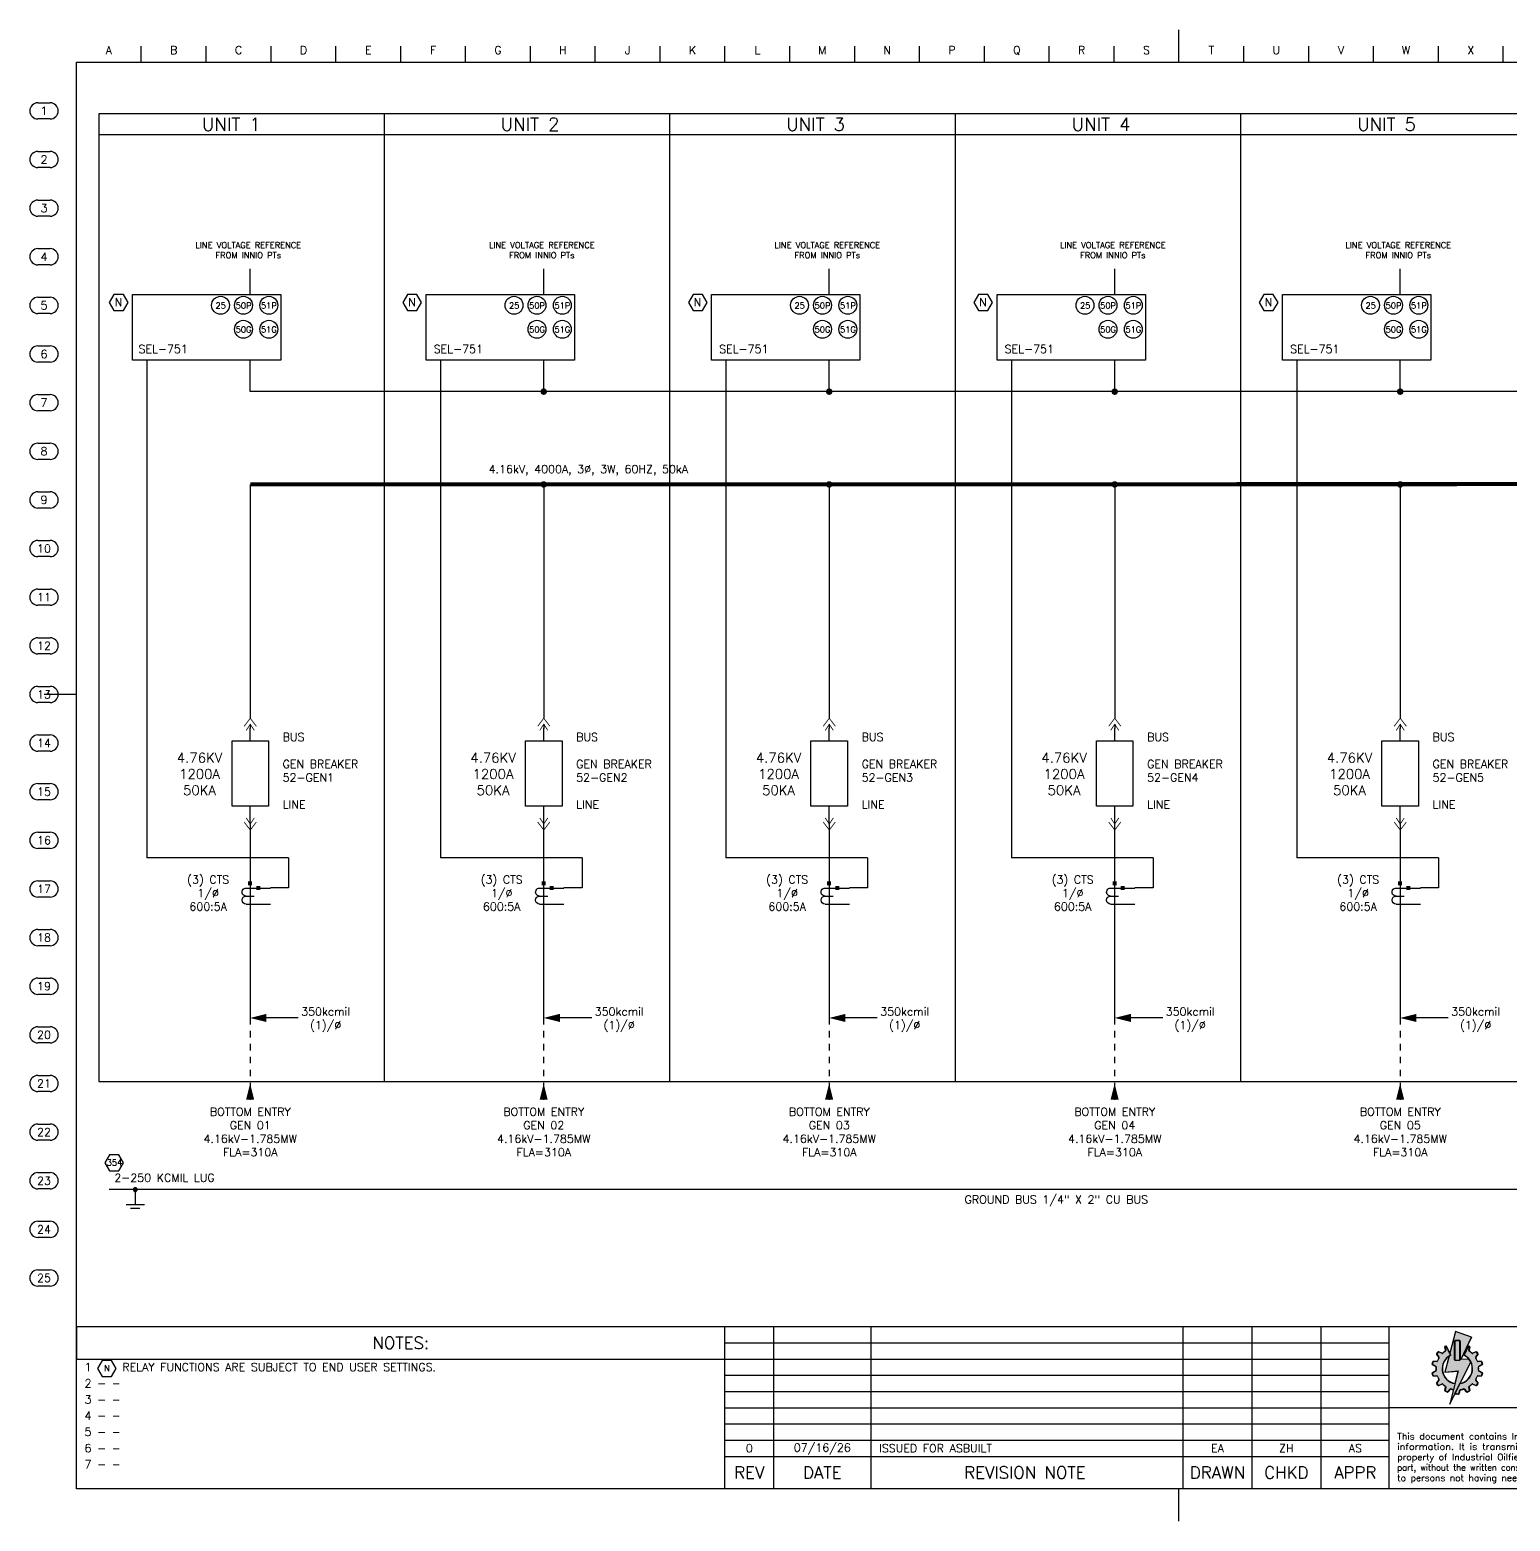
# Model space of a CAD drawing. Header units: inches. Extents: x -0.7 to 34.5, y -0.5 to 22.5.
# Drawn here: x -0.72 to 22.11, y -0.5 to 22.5 of the extents above; entities that cross this region are included whole.
import ezdxf
from ezdxf.enums import TextEntityAlignment as Align

# ---------------------------------------------------------------- set-up
doc = ezdxf.new("R2010")
doc.units = ezdxf.units.IN
doc.header["$MEASUREMENT"] = 0
doc.linetypes.add('HIDDEN', pattern=[0.375, 0.25, -0.125])
for name, color, linetype in [('BM', 5, 'Continuous'), ('INFORBORDER', 3, 'Continuous'), ('OBJ', 3, 'Continuous'), ('SYMS', 7, 'Continuous'), ('TEXT', 3, 'Continuous'), ('TEXT2', 8, 'Continuous'), ('WIRES', 7, 'Continuous')]:
    doc.layers.add(name, color=color, linetype=linetype)
doc.styles.get("Standard").update_dxf_attribs({"font": 'ROMANS.SHX'})
doc.styles.add('TITLEBLK', font='romans.shx')
doc.styles.add('WD', font='txt')

# ---------------------------------------------------------------- blocks, each defined once
blk = doc.blocks.new('NOTES')
at = {"layer": 'TEXT', "color": 8}
for tag, p in [('NOTE1', (0.55, -0.686)), ('NOTE2', (0.55, -0.936)), ('NOTE3', (0.55, -1.186)), ('NOTE4', (0.55, -1.436)), ('NOTE5', (0.55, -1.686)), ('NOTE6', (0.55, -1.936)), ('NOTE7', (0.55, -2.186))]:
    blk.add_attdef(tag, text='', height=0.125, dxfattribs=at).set_placement(p, align=Align.MIDDLE)
blk = doc.blocks.new('IOM_TITLE_BLOCK_BORDER')
at = {"layer": 'INFORBORDER', "color": 5}
for p, q in [((17, 22), (17, 22.5)), ((1, 22), (1, 22.25)), ((2, 22), (2, 22.25)), ((3, 22), (3, 22.25)), ((4, 22), (4, 22.25)), ((5, 22), (5, 22.25)), ((6, 22), (6, 22.25)), ((7, 22), (7, 22.25)), ((8, 22), (8, 22.25)), ((9, 22), (9, 22.25)), ((10, 22), (10, 22.25)), ((11, 22), (11, 22.25)), ((12, 22), (12, 22.25)), ((13, 22), (13, 22.25)), ((14, 22), (14, 22.25)), ((15, 22), (15, 22.25)), ((16, 22), (16, 22.25)), ((18, 22), (18, 22.25)), ((19, 22), (19, 22.25)), ((20, 22), (20, 22.25)), ((21, 22), (21, 22.25)), ((22, 22), (22, 22.25)), ((23, 22), (23, 22.25)), ((24, 22), (24, 22.25)), ((25, 22), (25, 22.25)), ((26, 22), (26, 22.25)), ((27, 22), (27, 22.25)), ((28, 22), (28, 22.25)), ((29, 22), (29, 22.25)), ((30, 22), (30, 22.25)), ((31, 22), (31, 22.25)), ((32, 22), (32, 22.25)), ((33, 22), (33, 22.25)), ((0, 0), (0, 22)), ((0, 22), (34, 22)), ((34, 22), (34, 0)), ((0, 12.25), (-0.5, 12.25)), ((34.5, 12.25), (34, 12.25)), ((34, 0), (0, 0)), ((17, -0.5), (17, 0))]:
    blk.add_line(p, q, dxfattribs=at)
at = {"color": 7, "ltscale": 0.2}
for s, p in [('A', (0.5, 22.125)), ('B', (1.5, 22.125)), ('C', (2.5, 22.125)), ('D', (3.5, 22.125)), ('E', (4.5, 22.125)), ('F', (5.5, 22.125)), ('G', (6.5, 22.125)), ('H', (7.5, 22.125)), ('J', (8.5, 22.125)), ('K', (9.5, 22.125)), ('L', (10.5, 22.125)), ('M', (11.5, 22.125)), ('N', (12.5, 22.125)), ('P', (13.5, 22.125)), ('Q', (14.5, 22.125)), ('R', (15.5, 22.125)), ('S', (16.5, 22.125)), ('T', (17.5, 22.125)), ('U', (18.5, 22.125)), ('V', (19.5, 22.125)), ('W', (20.5, 22.125)), ('X', (21.5, 22.125)), ('Y', (22.5, 22.125)), ('Z', (23.5, 22.125)), ('AA', (24.5, 22.125)), ('AB', (25.5, 22.125)), ('AC', (26.5, 22.125)), ('AD', (27.5, 22.125)), ('AE', (28.5, 22.125)), ('AF', (29.5, 22.125)), ('AG', (30.5, 22.125)), ('AH', (31.5, 22.125)), ('AJ', (32.5, 22.125)), ('AK', (33.5, 22.125))]:
    blk.add_text(s, height=0.125, dxfattribs=at).set_placement(p, align=Align.CENTER)
blk = doc.blocks.new('A$Cb4c55d7e')
at = {"ltscale": 0.2}
h = blk.add_hatch(color=9, dxfattribs=at)
h.dxf.hatch_style = 1
h.paths.add_polyline_path([(0.282, 0.758), (0.215, 0.898), (0.203, 0.892, 0.339454), (0.199, 0.884), (0.209, 0.832, -0.298347), (0.203, 0.818, 0.037598), (0.165, 0.787, -0.298347), (0.15, 0.785), (0.101, 0.806, 0.339454), (0.093, 0.804), (0.072, 0.778, 0.339454), (0.072, 0.77), (0.104, 0.727, -0.298347), (0.105, 0.711, 0.037598), (0.083, 0.667, -0.298347), (0.071, 0.658), (0.018, 0.656, 0.339454), (0.011, 0.651), (0.004, 0.618, 0.339454), (0.007, 0.611), (0.054, 0.586, -0.298347), (0.062, 0.573, 0.037598), (0.062, 0.524, -0.298347), (0.054, 0.51), (0.007, 0.485, 0.339454), (0.004, 0.478), (0.011, 0.445, 0.339454), (0.018, 0.44), (0.071, 0.438, -0.298347), (0.083, 0.429, 0.037598), (0.105, 0.385, -0.298347), (0.104, 0.37), (0.072, 0.327, 0.339454), (0.072, 0.318), (0.093, 0.292, 0.339454), (0.101, 0.29), (0.15, 0.311, -0.298347), (0.165, 0.309, 0.037598), (0.203, 0.278, -0.298347), (0.209, 0.264), (0.199, 0.212, 0.339454), (0.203, 0.204), (0.233, 0.19, 0.339454), (0.241, 0.192), (0.276, 0.232, -0.298347), (0.291, 0.236, 0.028018), (0.326, 0.227), (0.338, 0.272), (0.349, 0.317, -0.726415)])
h.paths.add_polyline_path([(0.426, 0.973, 0.414214), (0.42, 0.98), (0.355, 0.98, 0.414214), (0.348, 0.973), (0.348, 0.685, 0.414214), (0.355, 0.678), (0.42, 0.678, 0.414214), (0.426, 0.685)])
at = {"ltscale": 0.2, "true_color": 0xffe52b}
h = blk.add_hatch(color=2, dxfattribs=at)
h.dxf.hatch_style = 1
h.paths.add_polyline_path([(0.606, 1.032), (0.36, 1.122), (0.272, 0.788), (0.287, 0.756, 0.035268), (0.259, 0.74), (0.194, 0.496), (0.398, 0.513), (0.27, 0.001), (0.594, 0.652, 0.047663), (0.57, 0.689), (0.444, 0.696)])
h.paths.add_polyline_path([(0.43, 0.973), (0.43, 0.685, -0.414214), (0.42, 0.675), (0.355, 0.675, -0.414214), (0.344, 0.685), (0.344, 0.973, -0.414214), (0.355, 0.984), (0.42, 0.984, -0.414214)], flags=16)
h.paths.add_polyline_path([(0.426, 0.973), (0.426, 0.685, -0.414214), (0.42, 0.678), (0.355, 0.678, -0.414214), (0.348, 0.685), (0.348, 0.973, -0.414214), (0.355, 0.98), (0.42, 0.98, -0.414214)], flags=0)
at = {"ltscale": 0.2}
h = blk.add_hatch(color=9, dxfattribs=at)
h.dxf.hatch_style = 1
h.paths.add_polyline_path([(0.428, 0.317), (0.359, 0.18), (0.364, 0.164, 0.339454), (0.37, 0.159), (0.404, 0.159, 0.339454), (0.411, 0.164), (0.424, 0.215, -0.298347), (0.436, 0.225, 0.037598), (0.484, 0.236, -0.298347), (0.498, 0.232), (0.533, 0.192, 0.339454), (0.541, 0.19), (0.571, 0.204, 0.339454), (0.575, 0.212), (0.565, 0.264, -0.298347), (0.571, 0.278, 0.037598), (0.609, 0.309, -0.298347), (0.624, 0.311), (0.673, 0.29, 0.339454), (0.681, 0.292), (0.702, 0.318, 0.339454), (0.702, 0.327), (0.671, 0.37, -0.298347), (0.67, 0.385, 0.037598), (0.691, 0.429, -0.298347), (0.703, 0.438), (0.757, 0.44, 0.339454), (0.763, 0.445), (0.771, 0.478, 0.339454), (0.767, 0.485), (0.72, 0.51, -0.298347), (0.713, 0.524, 0.037598), (0.713, 0.573, -0.298347), (0.72, 0.586), (0.767, 0.611, 0.339454), (0.771, 0.618), (0.763, 0.651, 0.339454), (0.757, 0.656), (0.703, 0.658, -0.298347), (0.691, 0.667, 0.037598), (0.67, 0.711, -0.298347), (0.671, 0.727), (0.702, 0.77, 0.339454), (0.702, 0.778), (0.681, 0.804, 0.339454), (0.673, 0.806), (0.624, 0.785, -0.298347), (0.609, 0.787, 0.037598), (0.571, 0.818, -0.298347), (0.565, 0.832), (0.575, 0.884, 0.339454), (0.571, 0.892), (0.559, 0.898), (0.492, 0.758, -0.723256)])
at = {"color": 7, "linetype": 'Continuous', "lineweight": 25}
for p, q in [((0.359, 1.119), (0.271, 0.789)), ((0.36, 1.122), (0.272, 0.788)), ((0.344, 0.685), (0.344, 0.973)), ((0.344, 0.973), (0.348, 0.973)), ((0.348, 0.973), (0.348, 0.685)), ((0.355, 0.984), (0.355, 0.98)), ((0.355, 0.984), (0.42, 0.984)), ((0.42, 0.98), (0.355, 0.98)), ((0.36, 1.122), (0.359, 1.119)), ((0.606, 1.032), (0.36, 1.122)), ((0.42, 0.984), (0.42, 0.98)), ((0.426, 0.685), (0.426, 0.973)), ((0.43, 0.973), (0.426, 0.973)), ((0.43, 0.973), (0.43, 0.685)), ((0.444, 0.696), (0.606, 1.032)), ((0.445, 0.696), (0.605, 1.029)), ((0.606, 1.032), (0.605, 1.029)), ((0.069, 0.78), (0.09, 0.806)), ((0.069, 0.78), (0.072, 0.778)), ((0.069, 0.767), (0.072, 0.77)), ((0.101, 0.724), (0.069, 0.767)), ((0.093, 0.804), (0.072, 0.778)), ((0.072, 0.77), (0.104, 0.727)), ((0.09, 0.806), (0.093, 0.804)), ((0.103, 0.809), (0.101, 0.806)), ((0.15, 0.785), (0.101, 0.806)), ((0.101, 0.724), (0.104, 0.727)), ((0.102, 0.713), (0.105, 0.711)), ((0.103, 0.809), (0.152, 0.788)), ((0.152, 0.788), (0.15, 0.785)), ((0.163, 0.79), (0.165, 0.787)), ((0.258, 0.74), (0.193, 0.493)), ((0.259, 0.74), (0.194, 0.496)), ((0.206, 0.831), (0.196, 0.884)), ((0.196, 0.884), (0.199, 0.884)), ((0.199, 0.884), (0.209, 0.832)), ((0.201, 0.895), (0.217, 0.902)), ((0.201, 0.895), (0.203, 0.892)), ((0.201, 0.821), (0.203, 0.818)), ((0.215, 0.898), (0.203, 0.892)), ((0.206, 0.831), (0.209, 0.832)), ((0.217, 0.902), (0.215, 0.898)), ((0.282, 0.758), (0.215, 0.898)), ((0.217, 0.902), (0.287, 0.756)), ((0.57, 0.689), (0.444, 0.696)), ((0.487, 0.756), (0.558, 0.902)), ((0.559, 0.898), (0.492, 0.758)), ((0.558, 0.902), (0.573, 0.895)), ((0.558, 0.902), (0.559, 0.898)), ((0.571, 0.892), (0.559, 0.898)), ((0.565, 0.832), (0.575, 0.884)), ((0.565, 0.832), (0.569, 0.831)), ((0.579, 0.884), (0.569, 0.831)), ((0.573, 0.895), (0.571, 0.892)), ((0.571, 0.818), (0.573, 0.821)), ((0.579, 0.884), (0.575, 0.884)), ((0.609, 0.787), (0.612, 0.79)), ((0.623, 0.788), (0.672, 0.809)), ((0.624, 0.785), (0.623, 0.788)), ((0.673, 0.806), (0.624, 0.785)), ((0.67, 0.711), (0.673, 0.713)), ((0.671, 0.727), (0.702, 0.77)), ((0.671, 0.727), (0.673, 0.724)), ((0.673, 0.806), (0.672, 0.809)), ((0.705, 0.767), (0.673, 0.724)), ((0.681, 0.804), (0.684, 0.806)), ((0.702, 0.778), (0.681, 0.804)), ((0.684, 0.806), (0.705, 0.78)), ((0.702, 0.778), (0.705, 0.78)), ((0.702, 0.77), (0.705, 0.767)), ((0, 0.619), (0.008, 0.652)), ((0, 0.619), (0.004, 0.618)), ((0, 0.477), (0.004, 0.478)), ((0.008, 0.444), (0, 0.477)), ((0.011, 0.651), (0.004, 0.618)), ((0.004, 0.478), (0.011, 0.445)), ((0.005, 0.608), (0.007, 0.611)), ((0.053, 0.583), (0.005, 0.608)), ((0.005, 0.488), (0.053, 0.513)), ((0.005, 0.488), (0.007, 0.485)), ((0.007, 0.611), (0.054, 0.586)), ((0.054, 0.51), (0.007, 0.485)), ((0.008, 0.652), (0.011, 0.651)), ((0.017, 0.66), (0.071, 0.662)), ((0.017, 0.66), (0.018, 0.656)), ((0.071, 0.658), (0.018, 0.656)), ((0.053, 0.583), (0.054, 0.586)), ((0.053, 0.513), (0.054, 0.51)), ((0.058, 0.573), (0.062, 0.573)), ((0.058, 0.523), (0.062, 0.524)), ((0.071, 0.662), (0.071, 0.658)), ((0.08, 0.669), (0.083, 0.667)), ((0.193, 0.493), (0.397, 0.509)), ((0.194, 0.496), (0.193, 0.493)), ((0.194, 0.496), (0.398, 0.513)), ((0.27, 0.001), (0.594, 0.652)), ((0.398, 0.513), (0.27, 0.001)), ((0.348, 0.685), (0.344, 0.685)), ((0.397, 0.509), (0.349, 0.32)), ((0.355, 0.678), (0.42, 0.678)), ((0.355, 0.678), (0.355, 0.675)), ((0.42, 0.675), (0.355, 0.675)), ((0.398, 0.513), (0.397, 0.509)), ((0.42, 0.678), (0.42, 0.675)), ((0.426, 0.685), (0.43, 0.685)), ((0.43, 0.321), (0.594, 0.651)), ((0.691, 0.667), (0.694, 0.669)), ((0.703, 0.658), (0.704, 0.662)), ((0.757, 0.656), (0.703, 0.658)), ((0.704, 0.662), (0.757, 0.66)), ((0.713, 0.573), (0.716, 0.573)), ((0.713, 0.524), (0.716, 0.523)), ((0.72, 0.586), (0.767, 0.611)), ((0.72, 0.586), (0.722, 0.583)), ((0.72, 0.51), (0.722, 0.513)), ((0.767, 0.485), (0.72, 0.51)), ((0.769, 0.608), (0.722, 0.583)), ((0.722, 0.513), (0.769, 0.488)), ((0.757, 0.656), (0.757, 0.66)), ((0.763, 0.651), (0.767, 0.652)), ((0.771, 0.618), (0.763, 0.651)), ((0.763, 0.445), (0.771, 0.478)), ((0.767, 0.652), (0.774, 0.619)), ((0.767, 0.611), (0.769, 0.608)), ((0.767, 0.485), (0.769, 0.488)), ((0.774, 0.477), (0.767, 0.444)), ((0.771, 0.618), (0.774, 0.619)), ((0.771, 0.478), (0.774, 0.477)), ((0.008, 0.444), (0.011, 0.445)), ((0.017, 0.436), (0.018, 0.44)), ((0.071, 0.434), (0.017, 0.436)), ((0.018, 0.44), (0.071, 0.438)), ((0.069, 0.329), (0.101, 0.372)), ((0.069, 0.329), (0.072, 0.327)), ((0.069, 0.316), (0.072, 0.318)), ((0.09, 0.29), (0.069, 0.316)), ((0.071, 0.434), (0.071, 0.438)), ((0.104, 0.37), (0.072, 0.327)), ((0.072, 0.318), (0.093, 0.292)), ((0.08, 0.428), (0.083, 0.429)), ((0.09, 0.29), (0.093, 0.292)), ((0.101, 0.372), (0.104, 0.37)), ((0.101, 0.29), (0.15, 0.311)), ((0.103, 0.287), (0.101, 0.29)), ((0.102, 0.383), (0.105, 0.385)), ((0.152, 0.308), (0.103, 0.287)), ((0.152, 0.308), (0.15, 0.311)), ((0.163, 0.306), (0.165, 0.309)), ((0.196, 0.212), (0.206, 0.265)), ((0.209, 0.264), (0.199, 0.212)), ((0.201, 0.275), (0.203, 0.278)), ((0.206, 0.265), (0.209, 0.264)), ((0.241, 0.192), (0.276, 0.232)), ((0.27, 0), (0.428, 0.317)), ((0.338, 0.272), (0.27, 0)), ((0.279, 0.23), (0.276, 0.232)), ((0.29, 0.233), (0.291, 0.236)), ((0.484, 0.236), (0.485, 0.233)), ((0.498, 0.232), (0.495, 0.23)), ((0.498, 0.232), (0.533, 0.192)), ((0.565, 0.264), (0.569, 0.265)), ((0.575, 0.212), (0.565, 0.264)), ((0.569, 0.265), (0.579, 0.212)), ((0.571, 0.278), (0.573, 0.275)), ((0.609, 0.309), (0.612, 0.306)), ((0.624, 0.311), (0.623, 0.308)), ((0.672, 0.287), (0.623, 0.308)), ((0.624, 0.311), (0.673, 0.29)), ((0.67, 0.385), (0.673, 0.383)), ((0.671, 0.37), (0.673, 0.372)), ((0.702, 0.327), (0.671, 0.37)), ((0.673, 0.372), (0.705, 0.329)), ((0.681, 0.292), (0.702, 0.318)), ((0.681, 0.292), (0.684, 0.29)), ((0.705, 0.316), (0.684, 0.29)), ((0.691, 0.429), (0.694, 0.428)), ((0.702, 0.327), (0.705, 0.329)), ((0.702, 0.318), (0.705, 0.316)), ((0.703, 0.438), (0.757, 0.44)), ((0.703, 0.438), (0.704, 0.434)), ((0.757, 0.436), (0.704, 0.434)), ((0.757, 0.44), (0.757, 0.436)), ((0.763, 0.445), (0.767, 0.444)), ((0.196, 0.212), (0.199, 0.212)), ((0.201, 0.201), (0.203, 0.204)), ((0.232, 0.187), (0.201, 0.201)), ((0.203, 0.204), (0.233, 0.19)), ((0.232, 0.187), (0.233, 0.19)), ((0.244, 0.189), (0.241, 0.192)), ((0.279, 0.23), (0.244, 0.189)), ((0.36, 0.163), (0.357, 0.175)), ((0.359, 0.18), (0.364, 0.164)), ((0.364, 0.164), (0.36, 0.163)), ((0.37, 0.159), (0.37, 0.155)), ((0.37, 0.159), (0.404, 0.159)), ((0.404, 0.155), (0.37, 0.155)), ((0.404, 0.159), (0.404, 0.155)), ((0.411, 0.164), (0.424, 0.215)), ((0.411, 0.164), (0.414, 0.163)), ((0.428, 0.214), (0.414, 0.163)), ((0.424, 0.215), (0.428, 0.214)), ((0.53, 0.189), (0.495, 0.23)), ((0.533, 0.192), (0.53, 0.189)), ((0.541, 0.19), (0.571, 0.204)), ((0.541, 0.19), (0.543, 0.187)), ((0.573, 0.201), (0.543, 0.187)), ((0.571, 0.204), (0.573, 0.201)), ((0.575, 0.212), (0.579, 0.212))]:
    blk.add_line(p, q, dxfattribs=at)
at = {"color": 7, "ltscale": 0.2}
blk.add_line((0.436, 0.225), (0.436, 0.222), dxfattribs=at)
at = {"color": 7, "linetype": 'Continuous', "lineweight": 25}
for centre, radius, start, end in [((0.355, 0.973), 0.0103, 90, 180), ((0.355, 0.973), 0.00679, 90, 180), ((0.42, 0.973), 0.0103, 0, 90), ((0.42, 0.973), 0.00679, 0, 90), ((0.077, 0.774), 0.0103, 141.4286, 216.4286), ((0.077, 0.774), 0.00679, 141.4286, 216.4286), ((0.387, 0.548), 0.33, 149.9794, 158.5921), ((0.387, 0.548), 0.326, 149.9794, 158.5921), ((0.098, 0.8), 0.0103, 66.4286, 141.4286), ((0.098, 0.8), 0.00679, 66.4286, 141.4286), ((0.093, 0.718), 0.0103, 329.9794, 36.4286), ((0.093, 0.718), 0.0138, 329.9794, 36.4286), ((0.156, 0.797), 0.0138, 246.4286, 312.8778), ((0.156, 0.797), 0.0103, 246.4286, 312.8778), ((0.387, 0.548), 0.234, 116.5742, 260.5503), ((0.387, 0.548), 0.231, 115.7143, 260.6066), ((0.387, 0.548), 0.33, 124.2651, 132.8778), ((0.387, 0.548), 0.326, 124.2651, 132.8778), ((0.206, 0.886), 0.0103, 115.7143, 190.7143), ((0.206, 0.886), 0.00679, 115.7143, 190.7143), ((0.196, 0.829), 0.0103, 304.2651, 10.7143), ((0.196, 0.829), 0.0138, 304.2651, 10.7143), ((0.387, 0.548), 0.234, 279.9196, 63.4258), ((0.387, 0.548), 0.231, 280.5916, 64.2857), ((0.579, 0.829), 0.0138, 169.2857, 235.7349), ((0.579, 0.829), 0.0103, 169.2857, 235.7349), ((0.568, 0.886), 0.00679, 349.2857, 64.2857), ((0.387, 0.548), 0.326, 47.1222, 55.7349), ((0.568, 0.886), 0.0103, 349.2857, 64.2857), ((0.387, 0.548), 0.33, 47.1222, 55.7349), ((0.619, 0.797), 0.0138, 227.1222, 293.5714), ((0.619, 0.797), 0.0103, 227.1222, 293.5714), ((0.682, 0.718), 0.0138, 143.5714, 210.0206), ((0.387, 0.548), 0.326, 21.4079, 30.0206), ((0.682, 0.718), 0.0103, 143.5714, 210.0206), ((0.676, 0.8), 0.0103, 38.5714, 113.5714), ((0.676, 0.8), 0.00679, 38.5714, 113.5714), ((0.387, 0.548), 0.33, 21.4079, 30.0206), ((0.697, 0.774), 0.00679, 323.5714, 38.5714), ((0.697, 0.774), 0.0103, 323.5714, 38.5714), ((0.01, 0.617), 0.0103, 167.1429, 242.1429), ((0.01, 0.479), 0.0103, 117.8571, 192.8571), ((0.01, 0.617), 0.00679, 167.1429, 242.1429), ((0.01, 0.479), 0.00679, 117.8571, 192.8571), ((0.018, 0.65), 0.0103, 92.1429, 167.1429), ((0.018, 0.65), 0.00679, 92.1429, 167.1429), ((0.048, 0.574), 0.0103, 355.6936, 62.1429), ((0.048, 0.523), 0.0103, 297.8571, 4.3064), ((0.048, 0.574), 0.0138, 355.6936, 62.1429), ((0.048, 0.523), 0.0138, 297.8571, 4.3064), ((0.387, 0.548), 0.33, 175.6936, 184.3064), ((0.387, 0.548), 0.326, 175.6936, 184.3064), ((0.07, 0.672), 0.0103, 272.1429, 338.5921), ((0.07, 0.672), 0.0138, 272.1429, 338.5921), ((0.355, 0.685), 0.0103, 180, 270), ((0.355, 0.685), 0.00679, 180, 270), ((0.42, 0.685), 0.00679, 270, 0), ((0.42, 0.685), 0.0103, 270, 0), ((0.704, 0.672), 0.0138, 201.4079, 267.8571), ((0.704, 0.672), 0.0103, 201.4079, 267.8571), ((0.726, 0.574), 0.0138, 117.8571, 184.3064), ((0.387, 0.548), 0.326, 355.6936, 4.3064), ((0.726, 0.523), 0.0138, 175.6936, 242.1429), ((0.726, 0.574), 0.0103, 117.8571, 184.3064), ((0.387, 0.548), 0.33, 355.6936, 4.3064), ((0.726, 0.523), 0.0103, 175.6936, 242.1429), ((0.757, 0.65), 0.0103, 12.8571, 87.8571), ((0.757, 0.65), 0.00679, 12.8571, 87.8571), ((0.764, 0.617), 0.00679, 297.8571, 12.8571), ((0.764, 0.479), 0.00679, 347.1429, 62.1429), ((0.764, 0.617), 0.0103, 297.8571, 12.8571), ((0.764, 0.479), 0.0103, 347.1429, 62.1429), ((0.018, 0.447), 0.0103, 192.8571, 267.8571), ((0.018, 0.447), 0.00679, 192.8571, 267.8571), ((0.077, 0.323), 0.0103, 143.5714, 218.5714), ((0.07, 0.424), 0.0138, 21.4079, 87.8571), ((0.07, 0.424), 0.0103, 21.4079, 87.8571), ((0.077, 0.323), 0.00679, 143.5714, 218.5714), ((0.387, 0.548), 0.33, 201.4079, 210.0206), ((0.387, 0.548), 0.326, 201.4079, 210.0206), ((0.098, 0.296), 0.0103, 218.5714, 293.5714), ((0.098, 0.296), 0.00679, 218.5714, 293.5714), ((0.093, 0.378), 0.0103, 323.5714, 30.0206), ((0.093, 0.378), 0.0138, 323.5714, 30.0206), ((0.156, 0.299), 0.0138, 47.1222, 113.5714), ((0.156, 0.299), 0.0103, 47.1222, 113.5714), ((0.387, 0.548), 0.33, 227.1222, 235.7349), ((0.387, 0.548), 0.326, 227.1222, 235.7349), ((0.196, 0.267), 0.0103, 349.2857, 55.7349), ((0.196, 0.267), 0.0138, 349.2857, 55.7349), ((0.287, 0.223), 0.0138, 72.8365, 139.2857), ((0.287, 0.223), 0.0103, 72.8365, 139.2857), ((0.387, 0.548), 0.33, 252.8365, 259.2211), ((0.387, 0.548), 0.326, 252.8365, 259.256), ((0.387, 0.548), 0.326, 278.5508, 287.1635), ((0.387, 0.548), 0.33, 278.5508, 287.1635), ((0.488, 0.223), 0.0138, 40.7143, 107.1635), ((0.488, 0.223), 0.0103, 40.7143, 107.1635), ((0.579, 0.267), 0.0138, 124.2651, 190.7143), ((0.579, 0.267), 0.0103, 124.2651, 190.7143), ((0.387, 0.548), 0.326, 304.2651, 312.8778), ((0.387, 0.548), 0.33, 304.2651, 312.8778), ((0.619, 0.299), 0.0138, 66.4286, 132.8778), ((0.619, 0.299), 0.0103, 66.4286, 132.8778), ((0.682, 0.378), 0.0138, 149.9794, 216.4286), ((0.387, 0.548), 0.326, 329.9794, 338.5921), ((0.682, 0.378), 0.0103, 149.9794, 216.4286), ((0.676, 0.296), 0.0103, 246.4286, 321.4286), ((0.387, 0.548), 0.33, 329.9794, 338.5921), ((0.676, 0.296), 0.00679, 246.4286, 321.4286), ((0.704, 0.424), 0.0138, 92.1429, 158.5921), ((0.704, 0.424), 0.0103, 92.1429, 158.5921), ((0.697, 0.323), 0.00679, 321.4286, 36.4286), ((0.697, 0.323), 0.0103, 321.4286, 36.4286), ((0.757, 0.447), 0.00679, 272.1429, 347.1429), ((0.757, 0.447), 0.0103, 272.1429, 347.1429), ((0.206, 0.211), 0.0103, 169.2857, 244.2857), ((0.206, 0.211), 0.00679, 169.2857, 244.2857), ((0.236, 0.196), 0.0103, 244.2857, 319.2857), ((0.236, 0.196), 0.00679, 244.2857, 319.2857), ((0.37, 0.165), 0.0103, 195, 270), ((0.37, 0.165), 0.00679, 195, 270), ((0.404, 0.165), 0.00679, 270, 345), ((0.404, 0.165), 0.0103, 270, 345), ((0.438, 0.212), 0.0138, 98.5508, 165), ((0.438, 0.212), 0.0103, 98.5508, 165), ((0.538, 0.196), 0.0103, 220.7143, 295.7143), ((0.538, 0.196), 0.00679, 220.7143, 295.7143), ((0.568, 0.211), 0.00679, 295.7143, 10.7143), ((0.568, 0.211), 0.0103, 295.7143, 10.7143)]:
    blk.add_arc(centre, radius, start, end, dxfattribs=at)
for points in [[(0.287, 0.756), (0.285, 0.757), (0.284, 0.757), (0.282, 0.758)], [(0.487, 0.756), (0.489, 0.757), (0.491, 0.757), (0.492, 0.758)]]:
    blk.add_open_spline(points, degree=3, dxfattribs=at)
blk = doc.blocks.new('LINEREF_ENCASEMENT')
for p, q in [((-0.09375, 0), (0.09375, 0)), ((0.09375, -0.25), (-0.09375, -0.25))]:
    blk.add_line(p, q)
for centre, start, end in [((-0.09375, -0.125), 90, 270), ((0.09375, -0.125), 270, 90)]:
    blk.add_arc(centre, 0.125, start, end)
blk = doc.blocks.new('WD_MLRH')
at = {"style": 'WD'}
blk.add_attdef('RUNGFIRST', text='', height=0.125, dxfattribs=at).set_placement((-0.25, 0), align=Align.MIDDLE_RIGHT)
at = {"style": 'WD', "flags": 1}
for tag, p in [('RUNGHORV', (-0.25, -0.127)), ('RUNGDIST', (-0.25, -0.2)), ('RUNGCNT', (-0.25, -0.237)), ('RUNGINC', (-0.25, -0.163)), ('WIRE-START', (-0.25, -0.356)), ('WIRE-GSUF', (-0.25, -0.396)), ('WIREMODE', (-0.25, -0.281)), ('PH3SPACE', (-0.25, -0.437)), ('WIREFMT', (-0.25, -0.321))]:
    blk.add_attdef(tag, text='', height=0.025, dxfattribs=at).set_placement(p, align=Align.RIGHT)
blk = doc.blocks.new('VC01PJ_1-')
blk.add_line((0, -0.031), (0, -0.094))
for points in [[(-0.094, -0.062, 0.0125, 0.0125, 0), (0, 0.062, 0.0125, 0.0125, 0), (0.094, -0.062, 0, 0, 0)], [(0.062, -0.125, 0.0125, 0.0125, 0), (0, -0.031, 0.0125, 0.0125, 0), (-0.062, -0.125, 0, 0, 0)]]:
    blk.add_lwpolyline(points, format="xyseb")
at = {"linetype": 'Continuous', "style": 'WD', "width": 0.85, "flags": 8}
blk.add_attdef('TERM01', text='', height=0.125, dxfattribs=at).set_placement((-0.055, 0.113), align=Align.RIGHT)
at = {"style": 'WD', "width": 0.85}
for tag, p in [('INST', (0.219, 0.25)), ('TAG1', (0.221, -0.092)), ('LOC', (0.219, 0.078)), ('DESC1', (0.219, -0.266)), ('DESC2', (0.219, -0.438)), ('DESC3', (0.219, -0.609))]:
    blk.add_attdef(tag, p, '', height=0.125, dxfattribs=at)
at = {"style": 'WD'}
for tag, p, height, flags in [('FAMILY', (-0.132, 0.064), 0.01, 9), ('X2TERM01', (0, 0.062), 0.0125, 1), ('X2TERMDESC01', (0.026, 0.042), 0.01, 1), ('X8TERM02', (0, -0.094), 0.0125, 1), ('X8TERMDESC02', (0.013, -0.115), 0.01, 1)]:
    blk.add_attdef(tag, p, '', height=height, dxfattribs=dict(at, flags=flags))
at = {"linetype": 'Continuous', "style": 'WD', "flags": 9}
for tag, p in [('MFG', (-0.109, 0)), ('CAT', (-0.107, 0.019)), ('ASSYCODE', (-0.109, -0.014))]:
    blk.add_attdef(tag, text='', height=0.01, dxfattribs=at).set_placement(p, align=Align.CENTER)
at = {"linetype": 'Continuous', "style": 'WD', "width": 0.85, "flags": 8}
blk.add_attdef('TERM02', text='', height=0.125, dxfattribs=at).set_placement((-0.041, -0.151), align=Align.TOP_RIGHT)
at = {"color": 7, "style": 'WD', "flags": 1}
blk.add_attdef('WDTYPE', (-0.237, -0.081), '', height=0.01, dxfattribs=at)
at = {"style": 'WD', "flags": 9}
blk.add_attdef('WDBLKNAM', text='', height=0.01, dxfattribs=at).set_placement((-0.16, -0.106), align=Align.RIGHT)
at = {"style": 'WD'}
for tag, p in [('X4LINK', (-0.125, -0.062)), ('X1LINK', (0.125, -0.062))]:
    blk.add_attdef(tag, p, '', height=0.01, dxfattribs=at)
blk = doc.blocks.new('1LCT1A')
at = {"layer": 'OBJ'}
for p, q in [((-0.062, 0.323), (0.312, 0.323)), ((-0.062, 0.198), (0.062, 0.198)), ((-0.062, 0.075), (0.312, 0.075))]:
    blk.add_line(p, q, dxfattribs=at)
for centre, radius, start, end in [((-0.062, 0.261), 0.0625, 90, 270), ((-0.063, 0.137), 0.0618, 89.3683, 270.6317)]:
    blk.add_arc(centre, radius, start, end, dxfattribs=at)
for points in [[(-0.031, -0.031), (-0.031, 0.031), (0.031, -0.031), (0.031, 0.031)], [(0.094, 0.042), (0.094, 0.105), (0.156, 0.042), (0.156, 0.105)]]:
    blk.add_solid(points, dxfattribs=at)
blk = doc.blocks.new('CSHEXA')
for p, q in [((-0.072, 0.124), (-0.144, 0)), ((-0.144, 0), (-0.072, -0.124)), ((0.072, 0.124), (-0.072, 0.124)), ((0.144, 0), (0.072, 0.124)), ((0.072, -0.124), (0.144, 0)), ((-0.072, -0.124), (0.072, -0.124))]:
    blk.add_line(p, q)
blk = doc.blocks.new('WD1005')
at = {"layer": 'OBJ', "const_width": 0.05}
blk.add_lwpolyline([(-0.025, 0, 1), (0.025, 0, 1)], format="xyb", close=True, dxfattribs=at)
blk = doc.blocks.new('WDDOT')
for radius in [0.03, 0.0187, 0.00929]:
    blk.add_circle((0, 0), radius)
blk = doc.blocks.new('REVISION')
at = {"color": 3, "ltscale": 0.2}
for tag, p in [('REVISIONH', (2.368, -0.188)), ('REVISIONG', (2.368, -0.438)), ('REVISIONF', (2.368, -0.688)), ('REVISIONE', (2.368, -0.938)), ('REVISIOND', (2.368, -1.188)), ('REVISIONC', (2.368, -1.438)), ('REVISIONB', (2.368, -1.696)), ('REVISIONA', (2.375, -1.938))]:
    blk.add_attdef(tag, p, '', height=0.125, dxfattribs=at)
at = {"layer": 'TEXT', "style": 'TITLEBLK'}
for tag, p in [('REVH', (0.368, -0.125)), ('DATEH', (1.493, -0.125)), ('DRAWNH', (7.594, -0.125)), ('CHKDH', (8.656, -0.125)), ('APPRH', (9.719, -0.125)), ('REVG', (0.368, -0.375)), ('DATEG', (1.493, -0.375)), ('DRAWNG', (7.594, -0.375)), ('CHKDG', (8.656, -0.375)), ('APPRG', (9.719, -0.375)), ('REVF', (0.368, -0.625)), ('DATEF', (1.493, -0.625)), ('DRAWNF', (7.594, -0.625)), ('CHKDF', (8.656, -0.625)), ('APPRF', (9.719, -0.625)), ('REVE', (0.368, -0.875)), ('DATEE', (1.493, -0.875)), ('DRAWNE', (7.594, -0.875)), ('CHKDE', (8.656, -0.875)), ('APPRE', (9.719, -0.875)), ('REVD', (0.368, -1.125)), ('DATED', (1.493, -1.125)), ('DRAWND', (7.594, -1.125)), ('CHKDD', (8.656, -1.125)), ('APPRD', (9.719, -1.125)), ('REVC', (0.368, -1.375)), ('DATEC', (1.493, -1.375)), ('DRAWNC', (7.594, -1.375)), ('CHKDC', (8.656, -1.375)), ('APPRC', (9.719, -1.375)), ('REVB', (0.368, -1.625)), ('DATEB', (1.493, -1.639)), ('DRAWNB', (7.594, -1.625)), ('CHKDB', (8.656, -1.639)), ('APPRB', (9.719, -1.639)), ('REVA', (0.375, -1.875)), ('DATEA', (1.5, -1.875)), ('DRAWNA', (7.594, -1.875)), ('CHKDA', (8.656, -1.875)), ('APPRA', (9.719, -1.875))]:
    blk.add_attdef(tag, text='', height=0.125, dxfattribs=at).set_placement(p, align=Align.MIDDLE)

msp = doc.modelspace()

# ---------------------------------------------------------------- linework, layer by layer
at = {"color": 4, "ltscale": 0.2}
for p, q in [((31.176, 21.206), (0.346, 21.206)), ((0.346, 21.206), (0.346, 6.279)), ((4.748, 6.279), (4.748, 21.206)), ((9.15, 6.279), (9.15, 21.206)), ((13.552, 6.279), (13.552, 21.206)), ((17.954, 6.279), (17.954, 21.206)), ((0.346, 20.884), (31.176, 20.884)), ((0.346, 6.279), (31.176, 6.279))]:
    msp.add_line(p, q, dxfattribs=at)
at = {"color": 7, "ltscale": 0.2}
for p, q in [((2.679, 18.418), (2.679, 18.812)), ((7.205, 18.418), (7.205, 18.812)), ((11.607, 18.418), (11.607, 18.812)), ((16.009, 18.418), (16.009, 18.812)), ((20.411, 18.418), (20.411, 18.812)), ((1.087, 17.407), (1.087, 9.731)), ((2.679, 16.92), (2.679, 17.407)), ((5.613, 17.407), (5.613, 9.731)), ((7.205, 16.92), (7.205, 17.407)), ((10.015, 17.407), (10.015, 9.731)), ((11.607, 16.92), (11.607, 17.407)), ((14.417, 17.407), (14.417, 9.731)), ((16.009, 16.92), (16.009, 17.407)), ((18.819, 17.407), (18.819, 9.731)), ((20.411, 16.92), (20.411, 17.407)), ((32.033, 16.926), (2.679, 16.92)), ((2.68, 11.533), (2.68, 11.728)), ((7.206, 11.533), (7.206, 11.728)), ((11.608, 11.533), (11.608, 11.728)), ((16.01, 11.533), (16.01, 11.728)), ((20.412, 11.533), (20.412, 11.728)), ((2.68, 10.315), (2.68, 10.525)), ((7.206, 10.315), (7.206, 10.525)), ((11.608, 10.315), (11.608, 10.525)), ((16.01, 10.315), (16.01, 10.525)), ((20.412, 10.315), (20.412, 10.525)), ((2.678, 10.242), (2.678, 7.261)), ((7.204, 10.242), (7.204, 7.261)), ((11.606, 10.242), (11.606, 7.261)), ((16.008, 10.242), (16.008, 7.261)), ((20.41, 10.242), (20.41, 7.261)), ((3.272, 9.731), (1.087, 9.731)), ((3.272, 9.731), (3.272, 9.265)), ((7.798, 9.731), (5.613, 9.731)), ((7.798, 9.731), (7.798, 9.265)), ((12.199, 9.731), (10.015, 9.731)), ((12.199, 9.731), (12.199, 9.265)), ((16.601, 9.731), (14.417, 9.731)), ((16.601, 9.731), (16.601, 9.265)), ((21.003, 9.731), (18.819, 9.731)), ((21.003, 9.731), (21.003, 9.265)), ((3.272, 9.265), (2.99, 9.265)), ((7.798, 9.265), (7.516, 9.265)), ((12.199, 9.265), (11.918, 9.265)), ((16.601, 9.265), (16.32, 9.265)), ((21.003, 9.265), (20.722, 9.265)), ((3.419, 7.261), (2.928, 7.261)), ((7.945, 7.261), (7.454, 7.261)), ((12.347, 7.261), (11.856, 7.261)), ((16.749, 7.261), (16.258, 7.261)), ((21.151, 7.261), (20.66, 7.261)), ((31.626, 4.614), (0.505, 4.614)), ((0.907, 4.614), (0.907, 4.381)), ((1.047, 4.381), (0.766, 4.381)), ((0.977, 4.323), (0.836, 4.323))]:
    msp.add_line(p, q, dxfattribs=at)
at = {"color": 7, "linetype": 'HIDDEN', "ltscale": 0.2}
for p, q in [((2.678, 7.261), (2.678, 5.999)), ((7.204, 7.261), (7.203, 5.999)), ((11.606, 7.261), (11.605, 5.999)), ((16.008, 7.261), (16.008, 5.999)), ((20.41, 7.261), (20.409, 5.999))]:
    msp.add_line(p, q, dxfattribs=at)
at = {"color": 7, "ltscale": 0.2}
for points in [[(0.865, 18.418), (3.153, 18.418), (3.153, 17.407), (0.865, 17.407), (0.865, 18.418)], [(5.391, 18.418), (7.679, 18.418), (7.679, 17.407), (5.391, 17.407), (5.391, 18.418)], [(9.793, 18.418), (12.081, 18.418), (12.081, 17.407), (9.793, 17.407), (9.793, 18.418)], [(14.195, 18.418), (16.483, 18.418), (16.483, 17.407), (14.195, 17.407), (14.195, 18.418)], [(18.597, 18.418), (20.885, 18.418), (20.885, 17.407), (18.597, 17.407), (18.597, 18.418)]]:
    msp.add_lwpolyline(points, dxfattribs=at)
for points in [[(2.679, 15.489, 0.0625, 0.0625, 0), (32.033, 15.496, 0.125, 0.125, 0)], [(2.678, 7.261, 0, 0.125, 0), (2.928, 7.261, 0.125, 0.125, 0)], [(7.204, 7.261, 0, 0.125, 0), (7.454, 7.261, 0.125, 0.125, 0)], [(11.606, 7.261, 0, 0.125, 0), (11.856, 7.261, 0.125, 0.125, 0)], [(16.008, 7.261, 0, 0.125, 0), (16.258, 7.261, 0.125, 0.125, 0)], [(20.41, 7.261, 0, 0.125, 0), (20.66, 7.261, 0.125, 0.125, 0)], [(2.678, 6.249, 0, 0.125, 0), (2.678, 5.999, 0.125, 0.125, 0)], [(7.204, 6.249, 0, 0.125, 0), (7.204, 5.999, 0.125, 0.125, 0)], [(11.606, 6.249, 0, 0.125, 0), (11.606, 5.999, 0.125, 0.125, 0)], [(16.008, 6.249, 0, 0.125, 0), (16.008, 5.999, 0.125, 0.125, 0)], [(20.41, 6.249, 0, 0.125, 0), (20.41, 5.999, 0.125, 0.125, 0)]]:
    msp.add_lwpolyline(points, format="xyseb", dxfattribs=at)
for points in [[(2.399, 11.533), (2.961, 11.533), (2.961, 10.525), (2.399, 10.525)], [(6.924, 11.533), (7.487, 11.533), (7.487, 10.525), (6.924, 10.525)], [(11.326, 11.533), (11.889, 11.533), (11.889, 10.525), (11.326, 10.525)], [(15.728, 11.533), (16.291, 11.533), (16.291, 10.525), (15.728, 10.525)], [(20.13, 11.533), (20.693, 11.533), (20.693, 10.525), (20.13, 10.525)]]:
    msp.add_lwpolyline(points, close=True, dxfattribs=at)
at = {"color": 5, "ltscale": 0.2}
msp.add_lwpolyline([(0, 2.5), (0, 2), (10, 2), (10, 2.5)], dxfattribs=at)
at = {"color": 7, "ltscale": 0.2}
for centre in [(2.222, 18.252), (2.575, 18.252), (2.967, 18.252), (6.747, 18.252), (7.101, 18.252), (7.492, 18.252), (11.149, 18.252), (11.503, 18.252), (11.894, 18.252), (15.551, 18.252), (15.905, 18.252), (16.296, 18.252), (19.953, 18.252), (20.307, 18.252), (20.698, 18.252), (2.575, 17.882), (2.967, 17.882), (7.101, 17.882), (7.492, 17.882), (11.503, 17.882), (11.894, 17.882), (15.905, 17.882), (16.296, 17.882), (20.307, 17.882), (20.698, 17.882)]:
    msp.add_circle(centre, 0.138, dxfattribs=at)
at = {"layer": 'INFORBORDER', "color": 5}
for p, q in [((0, 2.5), (34, 2.5)), ((10, 0), (10, 2.5)), ((20.243, 0), (20.243, 2.5)), ((20.243, 1.254), (27.134, 1.254))]:
    msp.add_line(p, q, dxfattribs=at)
at = {"layer": 'INFORBORDER', "color": 51}
for p, q in [((10.75, 2.5), (10.75, 0)), ((12.25, 2.5), (12.25, 0)), ((17.062, 2.5), (17.062, 0)), ((18.125, 2.5), (18.125, 0)), ((19.188, 2.5), (19.188, 0)), ((10, 2.25), (20.243, 2.25)), ((10, 2), (20.243, 2)), ((10, 1.75), (20.243, 1.75)), ((10, 1.5), (20.243, 1.5)), ((10, 1.25), (20.243, 1.25)), ((10, 1), (20.243, 1)), ((10, 0.75), (20.243, 0.75))]:
    msp.add_line(p, q, dxfattribs=at)
at = {"layer": 'INFORBORDER', "color": 240}
msp.add_line((10, 0.499), (20.243, 0.499), dxfattribs=at)
at = {"layer": 'WIRES', "color": 7, "ltscale": 0.2}
for p, q in [((2.679, 15.489), (2.68, 11.884)), ((7.205, 15.489), (7.206, 11.884)), ((11.607, 15.489), (11.608, 11.884)), ((16.009, 15.489), (16.01, 11.884)), ((20.411, 15.489), (20.412, 11.884))]:
    msp.add_line(p, q, dxfattribs=at)

# ---------------------------------------------------------------- block references
at = {"color": 7, "ltscale": 0.2}
for name, p in [('IOM_TITLE_BLOCK_BORDER', (0, 0)), ('A$Cb4c55d7e', (20.905, 1.304))]:
    msp.add_blockref(name, p, dxfattribs=at)
msp.add_blockref('LINEREF_ENCASEMENT', (-0.5, 21.375))
at = {"color": 8, "ltscale": 0.2}
ref = msp.add_blockref('WD_MLRH', (-0.5, 21.188), dxfattribs=at)
ref.add_attrib('RUNGFIRST', '1', dxfattribs={"height": 0.125}).set_placement((-0.5, 21.188), align=Align.CENTER)
at = {"color": 7}
for p in [(-0.5, 20.625), (-0.5, 19.875), (-0.5, 19.125), (-0.5, 18.375), (-0.5, 17.625), (-0.5, 16.875), (-0.5, 16.125), (-0.5, 15.375), (-0.5, 14.625), (-0.5, 13.875), (-0.5, 13.125), (-0.5, 12.375), (-0.5, 11.625), (-0.5, 10.875), (-0.5, 10.125), (-0.5, 9.375), (-0.5, 8.625), (-0.5, 7.875), (-0.5, 7.125), (-0.5, 6.375), (-0.5, 5.625), (-0.5, 4.875), (-0.5, 4.125), (-0.5, 3.375)]:
    msp.add_blockref('LINEREF_ENCASEMENT', p, dxfattribs=at)
at = {"color": 0, "linetype": 'Continuous', "xscale": -1, "rotation": 180}
for p in [(7.205, 16.92), (11.607, 16.92), (16.009, 16.92), (20.411, 16.92), (7.205, 15.489), (11.607, 15.489), (16.009, 15.489), (20.411, 15.489)]:
    msp.add_blockref('WD1005', p, dxfattribs=at)
at = {"xscale": -0.9996, "yscale": 0.9996, "zscale": 0.9996, "rotation": 180}
for p in [(2.678, 9.339), (7.204, 9.339), (11.606, 9.339), (16.008, 9.339), (20.41, 9.339)]:
    msp.add_blockref('1LCT1A', p, dxfattribs=at)
at = {"color": 7}
ref = msp.add_blockref('NOTES', (0, 2.5), dxfattribs=at)
ref.add_attrib('NOTE1', '1     RELAY FUNCTIONS ARE SUBJECT TO END USER SETTINGS.', (0.125, 1.814), dxfattribs={"layer": 'TEXT', "color": 8, "height": 0.125})
ref.add_attrib('NOTE2', '2 - -', (0.125, 1.564), dxfattribs={"layer": 'TEXT', "color": 8, "height": 0.125})
ref.add_attrib('NOTE3', '3 - -', (0.125, 1.314), dxfattribs={"layer": 'TEXT', "color": 8, "height": 0.125})
ref.add_attrib('NOTE4', '4 - -', (0.125, 1.064), dxfattribs={"layer": 'TEXT', "color": 8, "height": 0.125})
ref.add_attrib('NOTE5', '5 - -', (0.125, 0.814), dxfattribs={"layer": 'TEXT', "color": 8, "height": 0.125})
ref.add_attrib('NOTE6', '6 - -', (0.125, 0.564), dxfattribs={"layer": 'TEXT', "color": 8, "height": 0.125})
ref.add_attrib('NOTE7', '7 - -', (0.125, 0.314), dxfattribs={"layer": 'TEXT', "color": 8, "height": 0.125})
at = {"color": 8}
msp.add_blockref('REVISION', (10, 2.5), dxfattribs=at).add_auto_attribs({'REVA': '0', 'DATEA': '07/16/26', 'REVISIONA': 'ISSUED FOR ASBUILT', 'DRAWNA': 'EA', 'CHKDA': 'ZH', 'APPRA': 'AS'})
at = {"layer": 'BM'}
for p in [(0.651, 18.294), (5.177, 18.294), (9.579, 18.294), (13.981, 18.294), (18.383, 18.294), (0.583, 5.026), (0.468, 1.855)]:
    msp.add_blockref('CSHEXA', p, dxfattribs=at)
at = {"layer": 'SYMS', "color": 7, "ltscale": 0.2}
for p in [(2.68, 11.821), (7.206, 11.821), (11.608, 11.821), (16.01, 11.821), (20.412, 11.821)]:
    msp.add_blockref('VC01PJ_1-', p, dxfattribs=at)
at = {"layer": 'SYMS', "color": 7, "ltscale": 0.2, "rotation": 180}
for p in [(2.68, 10.221), (7.206, 10.221), (11.608, 10.221), (16.01, 10.221), (20.412, 10.221)]:
    msp.add_blockref('VC01PJ_1-', p, dxfattribs=at)
at = {"layer": 'SYMS', "color": 7, "ltscale": 0.2, "xscale": -1}
msp.add_blockref('WDDOT', (0.907, 4.614), dxfattribs=at)

# ---------------------------------------------------------------- texts
at = {"color": 7, "ltscale": 0.2}
for s, height, p in [('2', 0.125, (-0.5, 20.438)), ('3', 0.125, (-0.5, 19.688)), ('4', 0.125, (-0.5, 18.938)), ('5', 0.125, (-0.5, 18.188)), ('N', 0.125, (0.648, 18.236)), ('25', 0.0932, (2.224, 18.201)), ('50P', 0.0932, (2.577, 18.201)), ('51P', 0.0932, (2.967, 18.201)), ('N', 0.125, (5.174, 18.236)), ('25', 0.0932, (6.75, 18.201)), ('50P', 0.0932, (7.102, 18.201)), ('51P', 0.0932, (7.493, 18.201)), ('N', 0.125, (9.576, 18.236)), ('25', 0.0932, (11.152, 18.201)), ('50P', 0.0932, (11.504, 18.201)), ('51P', 0.0932, (11.895, 18.201)), ('N', 0.125, (13.978, 18.236)), ('25', 0.0932, (15.554, 18.201)), ('50P', 0.0932, (15.906, 18.201)), ('51P', 0.0932, (16.297, 18.201)), ('N', 0.125, (18.38, 18.236)), ('25', 0.0932, (19.956, 18.201)), ('50P', 0.0932, (20.308, 18.201)), ('51P', 0.0932, (20.699, 18.201)), ('50G', 0.0932, (2.577, 17.831)), ('51G', 0.0932, (2.967, 17.831)), ('50G', 0.0932, (7.102, 17.831)), ('51G', 0.0932, (7.493, 17.831)), ('50G', 0.0932, (11.504, 17.831)), ('51G', 0.0932, (11.895, 17.831)), ('50G', 0.0932, (15.906, 17.831)), ('51G', 0.0932, (16.297, 17.831)), ('50G', 0.0932, (20.308, 17.831)), ('51G', 0.0932, (20.699, 17.831)), ('6', 0.125, (-0.5, 17.438)), ('SEL-751', 0.125, (1.337, 17.515)), ('SEL-751', 0.125, (5.888, 17.515)), ('SEL-751', 0.125, (10.29, 17.515)), ('SEL-751', 0.125, (14.692, 17.515)), ('SEL-751', 0.125, (19.094, 17.515)), ('7', 0.125, (-0.5, 16.688)), ('8', 0.125, (-0.5, 15.938)), ('9', 0.125, (-0.5, 15.188)), ('10', 0.125, (-0.5, 14.438)), ('11', 0.125, (-0.5, 13.688)), ('12', 0.125, (-0.5, 12.938)), ('13', 0.125, (-0.5, 12.188)), ('14', 0.125, (-0.5, 11.438)), ('15', 0.125, (-0.5, 10.688)), ('16', 0.125, (-0.5, 9.938)), ('17', 0.125, (-0.5, 9.188)), ('18', 0.125, (-0.5, 8.438)), ('19', 0.125, (-0.5, 7.688)), ('20', 0.125, (-0.5, 6.938)), ('21', 0.125, (-0.5, 6.188)), ('22', 0.125, (-0.5, 5.438)), ('354', 0.0932, (0.587, 4.983)), ('23', 0.125, (-0.5, 4.688)), ('24', 0.125, (-0.5, 3.938)), ('25', 0.125, (-0.5, 3.188)), ('N', 0.0932, (0.472, 1.813))]:
    msp.add_text(s, height=height, dxfattribs=at).set_placement(p, align=Align.CENTER)
for s, width, gutter_width, insert, char_height, attachment_point in [('\\pxqc;UNIT 1', 3.0581, 1.015, (0.859, 21.145), 0.20304, 1), ('\\pxqc;UNIT 2', 1.78082, 1.015, (6.104, 21.145), 0.20304, 1), ('\\pxqc;UNIT 3', 1.78082, 1.015, (10.506, 21.145), 0.20304, 1), ('\\pxqc;UNIT 4', 1.78082, 1.015, (14.908, 21.145), 0.20304, 1), ('\\pxqc;UNIT 5', 1.78082, 1.015, (19.31, 21.145), 0.20304, 1), ('\\pxqc;LINE VOLTAGE REFERENCE\\PFROM INNIO PTs', 2.104, 0.625, (1.598, 19.226), 0.0932, 1), ('\\pxqc;LINE VOLTAGE REFERENCE\\PFROM INNIO PTs', 2.104, 0.625, (6.124, 19.226), 0.0932, 1), ('\\pxqc;LINE VOLTAGE REFERENCE\\PFROM INNIO PTs', 2.104, 0.625, (10.526, 19.226), 0.0932, 1), ('\\pxqc;LINE VOLTAGE REFERENCE\\PFROM INNIO PTs', 2.104, 0.625, (14.928, 19.226), 0.0932, 1), ('\\pxqc;LINE VOLTAGE REFERENCE\\PFROM INNIO PTs', 2.104, 0.625, (19.33, 19.226), 0.0932, 1), ('\\pxr1,qc;4.16kV, 4000A, 3%%C, 3W, 60HZ, 50kA', 3.8104, 0.625, (9.861, 15.788), 0.125, 3), ('\\pxr1,ql;BUS\\P\\PGEN BREAKER\\P52-GEN1\\P\\PLINE', 2.03605, 0.625, (5.215, 11.656), 0.125, 3), ('\\pxr1,ql;BUS\\P\\PGEN BREAKER\\P52-GEN2\\P\\PLINE', 2.03605, 0.625, (9.741, 11.656), 0.125, 3), ('\\pxr1,ql;BUS\\P\\PGEN BREAKER\\P52-GEN3\\P\\PLINE', 2.03605, 0.625, (14.143, 11.656), 0.125, 3), ('\\pxr1,ql;BUS\\P\\PGEN BREAKER\\P52-GEN4\\P\\PLINE', 2.03605, 0.625, (18.545, 11.656), 0.125, 3), ('\\pxr1,ql;BUS\\P\\PGEN BREAKER\\P52-GEN5\\P\\PLINE', 2.03605, 0.625, (22.947, 11.656), 0.125, 3), ('\\pxr1,qc;4.76KV\\P1200A\\P50KA', 0.88392, 0.625, (2.415, 11.348), 0.15, 3), ('\\pxr1,qc;4.76KV\\P1200A\\P50KA', 0.88392, 0.625, (6.941, 11.348), 0.15, 3), ('\\pxr1,qc;4.76KV\\P1200A\\P50KA', 0.88392, 0.625, (11.343, 11.348), 0.15, 3), ('\\pxr1,qc;4.76KV\\P1200A\\P50KA', 0.88392, 0.625, (15.745, 11.348), 0.15, 3), ('\\pxr1,qc;4.76KV\\P1200A\\P50KA', 0.88392, 0.625, (20.147, 11.348), 0.15, 3), ('\\pxr1,qc;(3) CTS\\P1/%%C\\P600:5A', 1.23323, 0.625, (2.71, 9.457), 0.125, 3), ('\\pxr1,qc;(3) CTS\\P1/%%C\\P600:5A', 1.23323, 0.625, (7.236, 9.457), 0.125, 3), ('\\pxr1,qc;(3) CTS\\P1/%%C\\P600:5A', 1.23323, 0.625, (11.638, 9.457), 0.125, 3), ('\\pxr1,qc;(3) CTS\\P1/%%C\\P600:5A', 1.23323, 0.625, (16.04, 9.457), 0.125, 3), ('\\pxr1,qc;(3) CTS\\P1/%%C\\P600:5A', 1.23323, 0.625, (20.442, 9.457), 0.125, 3), ('\\pxr1,qc;350kcmil\\P(1)/%%C', 1.23323, 0.625, (4.522, 7.422), 0.125, 3), ('\\pxr1,qc;350kcmil\\P(1)/%%C', 1.23323, 0.625, (9.048, 7.422), 0.125, 3), ('\\pxr1,qc;350kcmil\\P(1)/%%C', 1.23323, 0.625, (13.45, 7.422), 0.125, 3), ('\\pxr1,qc;350kcmil\\P(1)/%%C', 1.23323, 0.625, (17.852, 7.422), 0.125, 3), ('\\pxr1,qc;350kcmil\\P(1)/%%C', 1.23323, 0.625, (22.254, 7.422), 0.125, 3), ('\\pxqc;BOTTOM ENTRY\\PGEN 01\\P4.16kV-1.785MW\\PFLA=310A', 1.60199, 0.625, (1.879, 5.877), 0.125, 1), ('\\pxqc;BOTTOM ENTRY\\PGEN 02\\P4.16kV-1.785MW\\PFLA=310A', 1.60199, 0.625, (6.405, 5.877), 0.125, 1), ('\\pxqc;BOTTOM ENTRY\\PGEN 03\\P4.16kV-1.785MW\\PFLA=310A', 1.60199, 0.625, (10.807, 5.877), 0.125, 1), ('\\pxqc;BOTTOM ENTRY\\PGEN 04\\P4.16kV-1.785MW\\PFLA=310A', 1.60199, 0.625, (15.209, 5.877), 0.125, 1), ('\\pxqc;BOTTOM ENTRY\\PGEN 05\\P4.16kV-1.785MW\\PFLA=310A', 1.60199, 0.625, (19.611, 5.877), 0.125, 1), ('\\pxqc;2-250 KCMIL LUG', 1.83751, 0.625, (0.439, 4.859), 0.125, 1), ('\\pxqc;GROUND BUS 1/4" X 2" CU BUS', 3.4318, 0.625, (13.393, 4.523), 0.125, 1)]:
    msp.add_mtext_dynamic_manual_height_columns(s, width=width, gutter_width=gutter_width, heights=[0], dxfattribs=dict(at, insert=insert, char_height=char_height, attachment_point=attachment_point))
at = {"layer": 'INFORBORDER', "color": 51, "style": 'TITLEBLK'}
for s, p in [('REV', (10.375, 0.25)), ('DATE', (11.5, 0.25)), ('REVISION NOTE', (14.625, 0.25)), ('DRAWN', (17.594, 0.25)), ('CHKD', (18.656, 0.25)), ('APPR', (19.719, 0.25))]:
    msp.add_text(s, height=0.1875, dxfattribs=at).set_placement(p, align=Align.MIDDLE)
at = {"layer": 'TEXT2', "color": 7}
msp.add_text('NOTES:', height=0.1875, dxfattribs=at).set_placement((5, 2.25), align=Align.MIDDLE)
at = {"layer": 'TEXT2', "style": 'TITLEBLK'}
for s, height, width, p, p2 in [('This document contains Industrial Oilfield & Marine Components proprietary and confidential', 0.09891, 0.925049, (20.365, 0.759), (26.992, 0.759)), ('information. It is transmitted to the recipient for limited purposes only, and remains the', 0.09891, 0.947475, (20.365, 0.599), (26.992, 0.599)), ('property of Industrial Oilfield & Marine Components. It may not be reproduced, in whole or in', 0.09891, 0.893333, (20.365, 0.439), (26.992, 0.439)), ('part, without the written consent of Industrial Oilfield & Marine Components and must not be disclosed', 0.098912, 0.812825, (20.365, 0.279), (26.992, 0.279)), ('to persons not having need of such disclosure consistent with the purpose of the transmittal.', 0.09891, 0.89107, (20.365, 0.119), (26.992, 0.119))]:
    msp.add_text(s, height=height, dxfattribs=dict(at, width=width)).set_placement(p, p2, align=Align.FIT)

doc.saveas('drawing.dxf')
